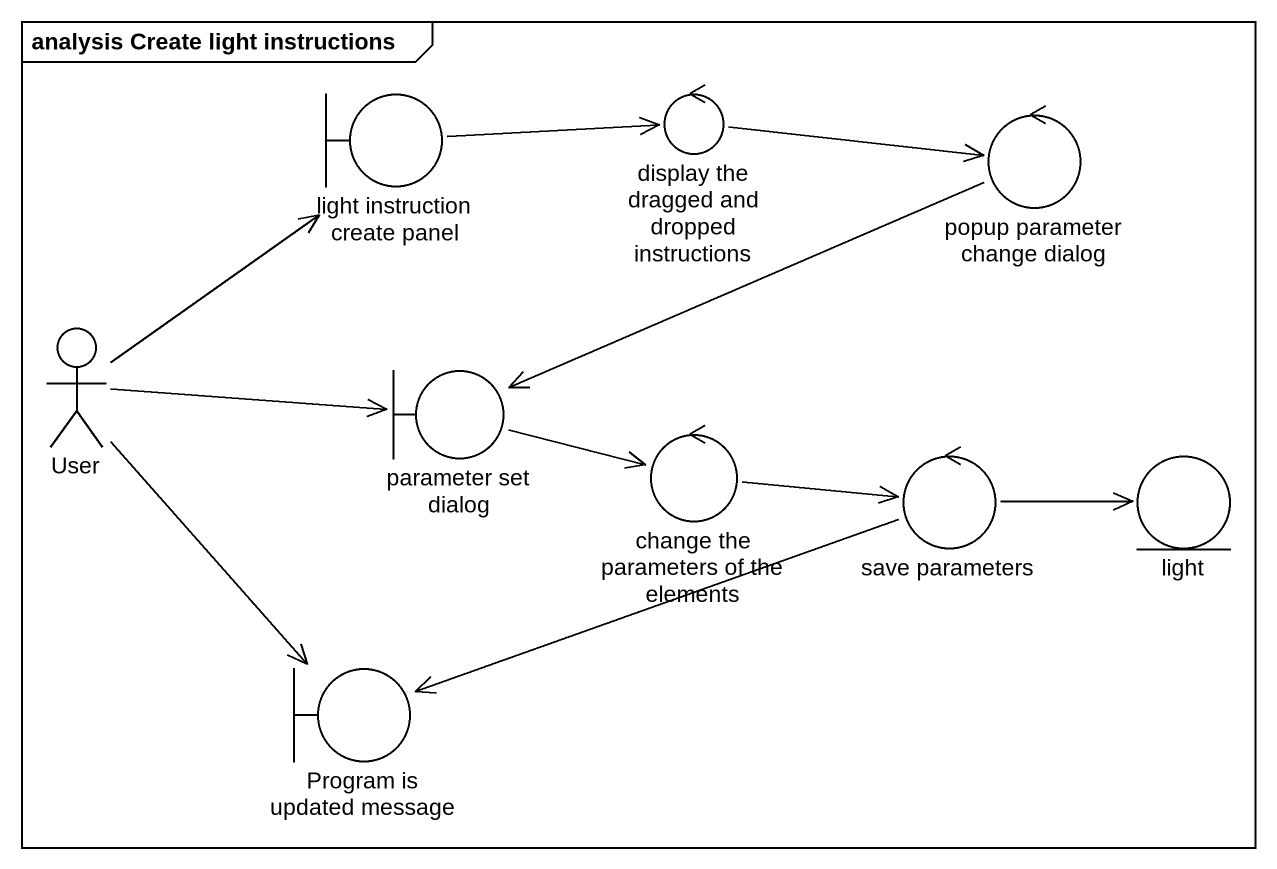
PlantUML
@startuml
mainframe analysis Create light instructions
boundary "light instruction create panel" as light_instruction_create
control "display the dragged and dropped instructions" as display_the_dragged_and
control "popup parameter change dialog" as popup_parameter_change
actor User
boundary "parameter set dialog" as parameter_set_dialog
control "change the parameters of the elements" as change_the_parameters_of
control "save parameters" as save_parameters
entity light
boundary "Program is updated message" as Program_is_updated_message
light_instruction_create -right-> display_the_dragged_and
display_the_dragged_and -right-> popup_parameter_change
popup_parameter_change -left-> parameter_set_dialog
User -up-> light_instruction_create
User -right-> parameter_set_dialog
User --> Program_is_updated_message
parameter_set_dialog -right-> change_the_parameters_of
change_the_parameters_of -right-> save_parameters
save_parameters -right-> light
save_parameters -left-> Program_is_updated_message
@enduml
